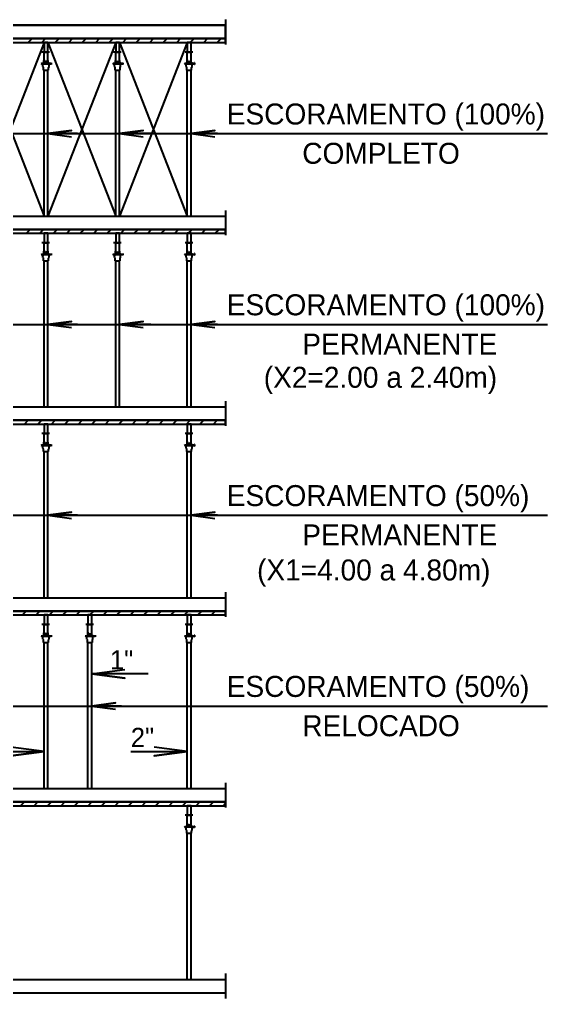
# Model space of a CAD drawing. Header units: metres. Extents: x 0 to 7795, y 0 to 4205.
# Drawn here: x 5503 to 5780, y 623 to 1136 of the extents above; entities that cross this region are included whole.
import ezdxf

# ---------------------------------------------------------------- set-up
doc = ezdxf.new("R2010")
doc.units = ezdxf.units.M
for name, color, linetype in [('MTH-14', 2, 'Continuous'), ('MTH-230', 1, 'Continuous'), ('MTH-26', 1, 'Continuous'), ('MTH-COTAS7', 31, 'Continuous'), ('MTH-EIXO-217', 8, 'Continuous'), ('MTH-HACHURA-PILAR', 1, 'Continuous'), ('MTH-LAJE-PRÉ', 16, 'Continuous'), ('MTH-LINHA-CORTE', 5, 'Continuous'), ('MTH-LINHAS-GERAIS', 7, 'Continuous'), ('MTH-SOMBRA21', 150, 'Continuous'), ('MTH-TXT-NOTAS', 3, 'Continuous'), ('MTH-VIGA-INVERTIDA', 7, 'Continuous')]:
    doc.layers.add(name, color=color, linetype=linetype)

msp = doc.modelspace()

# ---------------------------------------------------------------- linework, layer by layer
at = {"layer": 'MTH-14', "linetype": 'Continuous'}
for p, q in [((5515.891851, 1123.529939), (5480.391852, 1032.529939)), ((5480.391852, 1123.529939), (5515.891851, 1032.529939)), ((5553.391847, 1123.529939), (5517.891847, 1032.529939)), ((5517.891847, 1123.529939), (5553.391847, 1032.529939)), ((5590.891846, 1123.529939), (5555.391846, 1032.529939)), ((5555.391846, 1123.529939), (5590.891846, 1032.529939)), ((5515.89188, 1114.097688), (5515.89188, 1118.529939)), ((5517.89188, 1114.097688), (5517.89188, 1118.529939)), ((5553.391847, 1114.097688), (5553.391847, 1118.529939)), ((5555.391847, 1114.097688), (5555.391847, 1118.529939)), ((5590.89188, 1114.097688), (5590.89188, 1118.529939)), ((5592.89188, 1114.097688), (5592.89188, 1118.529939)), ((5515.89188, 1032.529939), (5515.89188, 1109.08658)), ((5517.89188, 1032.529939), (5517.89188, 1109.08658)), ((5553.391847, 1032.529939), (5553.391839, 1109.08658)), ((5555.391847, 1032.529939), (5555.391839, 1109.08658)), ((5590.89188, 1032.529939), (5590.89188, 1109.08658)), ((5592.89188, 1032.529939), (5592.89188, 1109.08658)), ((5515.89188, 1014.097688), (5515.89188, 1018.529939)), ((5517.89188, 1014.097688), (5517.89188, 1018.529939)), ((5553.391843, 1014.097688), (5553.391843, 1018.529939)), ((5555.391843, 1014.097688), (5555.391843, 1018.529939)), ((5590.89188, 1014.097688), (5590.89188, 1018.529939)), ((5592.89188, 1014.097688), (5592.89188, 1018.529939)), ((5515.89188, 932.529939), (5515.89188, 1009.08658)), ((5517.89188, 932.529939), (5517.89188, 1009.08658)), ((5553.391843, 932.529939), (5553.391836, 1009.08658)), ((5555.391843, 932.529939), (5555.391836, 1009.08658)), ((5590.89188, 932.529939), (5590.89188, 1009.08658)), ((5592.89188, 932.529939), (5592.89188, 1009.08658)), ((5515.891888, 914.097688), (5515.891888, 918.529939)), ((5517.891888, 914.097688), (5517.891888, 918.529939)), ((5590.89188, 914.097688), (5590.89188, 918.529939)), ((5592.89188, 914.097688), (5592.89188, 918.529939)), ((5515.891888, 832.529939), (5515.89188, 909.08658)), ((5517.891888, 832.529939), (5517.89188, 909.08658)), ((5590.89188, 832.529939), (5590.89188, 909.08658)), ((5592.89188, 832.529939), (5592.89188, 909.08658)), ((5538.864337, 814.097688), (5538.864337, 818.529939)), ((5540.864337, 814.097688), (5540.864337, 818.529939)), ((5538.864337, 732.529939), (5538.864329, 809.08658)), ((5540.864337, 732.529939), (5540.864329, 809.08658))]:
    msp.add_line(p, q, dxfattribs=at)
at = {"layer": 'MTH-230', "linetype": 'Continuous'}
for p, q in [((5515.798924, 1112.785432), (5515.798924, 1114.097688)), ((5515.798924, 1114.097688), (5516.400669, 1114.097688)), ((5516.400669, 1114.097688), (5516.547032, 1113.289338)), ((5516.547032, 1113.289338), (5517.236668, 1113.289338)), ((5517.236668, 1113.289338), (5517.38303, 1114.097688)), ((5517.984837, 1114.097688), (5517.38303, 1114.097688)), ((5517.984837, 1112.785432), (5517.984837, 1114.097688)), ((5553.298898, 1112.785432), (5553.298898, 1114.097688)), ((5553.298898, 1114.097688), (5553.900659, 1114.097688)), ((5553.900659, 1114.097688), (5554.047006, 1113.289338)), ((5554.047006, 1113.289338), (5554.736688, 1113.289338)), ((5554.736688, 1113.289338), (5554.883035, 1114.097688)), ((5555.484796, 1114.097688), (5554.883035, 1114.097688)), ((5555.484796, 1112.785432), (5555.484796, 1114.097688)), ((5590.798924, 1112.785432), (5590.798924, 1114.097688)), ((5590.798924, 1114.097688), (5591.400669, 1114.097688)), ((5591.400669, 1114.097688), (5591.547032, 1113.289338)), ((5591.547032, 1113.289338), (5592.236729, 1113.289338)), ((5592.236729, 1113.289338), (5592.38303, 1114.097688)), ((5592.984837, 1114.097688), (5592.38303, 1114.097688)), ((5592.984837, 1112.785432), (5592.984837, 1114.097688)), ((5514.385472, 1112.496858), (5514.627049, 1112.636384)), ((5514.385472, 1112.496858), (5514.627049, 1112.357331)), ((5514.627049, 1112.636384), (5515.43546, 1112.636384)), ((5514.627049, 1112.357331), (5515.43546, 1112.357331)), ((5515.310826, 1111.783479), (5515.565709, 1112.208284)), ((5515.310826, 1110.871736), (5515.310826, 1111.783479)), ((5515.310826, 1110.871736), (5515.584324, 1110.415925)), ((5515.584324, 1109.08658), (5515.584324, 1110.415925)), ((5515.584324, 1109.08658), (5518.199376, 1109.08658)), ((5518.199376, 1110.415925), (5518.472935, 1110.871736)), ((5518.199376, 1109.08658), (5518.199376, 1110.415925)), ((5518.217991, 1112.208284), (5518.472935, 1111.783479)), ((5518.404087, 1112.636384), (5519.589695, 1112.636384)), ((5518.404087, 1112.357331), (5519.589695, 1112.357331)), ((5518.472935, 1110.871736), (5518.472935, 1111.783479)), ((5519.589695, 1112.879426), (5519.589695, 1112.047273)), ((5519.647557, 1112.879426), (5519.589695, 1112.879426)), ((5519.647557, 1112.047273), (5519.589695, 1112.047273)), ((5519.647557, 1112.879426), (5519.647557, 1112.047273)), ((5551.88543, 1112.496858), (5552.127038, 1112.636384)), ((5551.88543, 1112.496858), (5552.12703, 1112.357331)), ((5552.12703, 1112.357331), (5552.935464, 1112.357331)), ((5552.127038, 1112.636384), (5552.935464, 1112.636384)), ((5552.8108, 1111.783479), (5553.065713, 1112.208284)), ((5552.8108, 1110.871736), (5552.8108, 1111.783479)), ((5552.8108, 1110.871736), (5553.084306, 1110.415925)), ((5553.084306, 1109.08658), (5553.084306, 1110.415925)), ((5553.084306, 1109.08658), (5555.69938, 1109.08658)), ((5555.69938, 1110.415925), (5555.972894, 1110.871736)), ((5555.69938, 1109.08658), (5555.69938, 1110.415925)), ((5555.71798, 1112.208284), (5555.972894, 1111.783479)), ((5555.904054, 1112.357331), (5557.089669, 1112.357331)), ((5555.904061, 1112.636384), (5557.089669, 1112.636384)), ((5555.972894, 1110.871736), (5555.972894, 1111.783479)), ((5557.089669, 1112.879426), (5557.089669, 1112.047273)), ((5557.147523, 1112.879426), (5557.089669, 1112.879426)), ((5557.147523, 1112.047273), (5557.089669, 1112.047273)), ((5557.147523, 1112.879426), (5557.147523, 1112.047273)), ((5589.385472, 1112.496858), (5589.627049, 1112.636384)), ((5589.385472, 1112.496858), (5589.627049, 1112.357331)), ((5589.627049, 1112.636384), (5590.43546, 1112.636384)), ((5589.627049, 1112.357331), (5590.43546, 1112.357331)), ((5590.310826, 1111.783479), (5590.565709, 1112.208284)), ((5590.310826, 1110.871736), (5590.310826, 1111.783479)), ((5590.310826, 1110.871736), (5590.584324, 1110.415925)), ((5590.584324, 1109.08658), (5590.584324, 1110.415925)), ((5590.584324, 1109.08658), (5593.199376, 1109.08658)), ((5593.199376, 1110.415925), (5593.472935, 1110.871736)), ((5593.199376, 1109.08658), (5593.199376, 1110.415925)), ((5593.217991, 1112.208284), (5593.472935, 1111.783479)), ((5593.404087, 1112.636384), (5594.589695, 1112.636384)), ((5593.404087, 1112.357331), (5594.589695, 1112.357331)), ((5593.472935, 1110.871736), (5593.472935, 1111.783479)), ((5594.589695, 1112.879426), (5594.589695, 1112.047273)), ((5594.647557, 1112.879426), (5594.589695, 1112.879426)), ((5594.647557, 1112.047273), (5594.589695, 1112.047273)), ((5594.647557, 1112.879426), (5594.647557, 1112.047273)), ((5514.385472, 1012.496858), (5514.627049, 1012.636384)), ((5514.385472, 1012.496858), (5514.627049, 1012.357331)), ((5514.627049, 1012.636384), (5515.43546, 1012.636384)), ((5514.627049, 1012.357331), (5515.43546, 1012.357331)), ((5515.310826, 1011.783479), (5515.565709, 1012.208284)), ((5515.310826, 1010.871736), (5515.310826, 1011.783479)), ((5515.310826, 1010.871736), (5515.584324, 1010.415925)), ((5515.798924, 1012.785432), (5515.798924, 1014.097688)), ((5515.798924, 1014.097688), (5516.400669, 1014.097688)), ((5516.400669, 1014.097688), (5516.547032, 1013.289338)), ((5516.547032, 1013.289338), (5517.236668, 1013.289338)), ((5517.236668, 1013.289338), (5517.38303, 1014.097688)), ((5517.984837, 1014.097688), (5517.38303, 1014.097688)), ((5517.984837, 1012.785432), (5517.984837, 1014.097688)), ((5518.199376, 1010.415925), (5518.472935, 1010.871736)), ((5518.217991, 1012.208284), (5518.472935, 1011.783479)), ((5518.404087, 1012.636384), (5519.589695, 1012.636384)), ((5518.404087, 1012.357331), (5519.589695, 1012.357331)), ((5518.472935, 1010.871736), (5518.472935, 1011.783479)), ((5519.589695, 1012.879426), (5519.589695, 1012.047273)), ((5519.647557, 1012.879426), (5519.589695, 1012.879426)), ((5519.647557, 1012.047273), (5519.589695, 1012.047273)), ((5519.647557, 1012.879426), (5519.647557, 1012.047273)), ((5551.885427, 1012.496858), (5552.127035, 1012.636384)), ((5551.885427, 1012.496858), (5552.127027, 1012.357331)), ((5552.127027, 1012.357331), (5552.935461, 1012.357331)), ((5552.127035, 1012.636384), (5552.935461, 1012.636384)), ((5552.810796, 1011.783479), (5553.06571, 1012.208284)), ((5552.810796, 1010.871736), (5552.810796, 1011.783479)), ((5552.810796, 1010.871736), (5553.084302, 1010.415925)), ((5553.298894, 1012.785432), (5553.298894, 1014.097688)), ((5553.298894, 1014.097688), (5553.900655, 1014.097688)), ((5553.900655, 1014.097688), (5554.047002, 1013.289338)), ((5554.047002, 1013.289338), (5554.736684, 1013.289338)), ((5554.736684, 1013.289338), (5554.883031, 1014.097688)), ((5555.484792, 1014.097688), (5554.883031, 1014.097688)), ((5555.484792, 1012.785432), (5555.484792, 1014.097688)), ((5555.699377, 1010.415925), (5555.97289, 1010.871736)), ((5555.717977, 1012.208284), (5555.97289, 1011.783479)), ((5555.90405, 1012.357331), (5557.089666, 1012.357331)), ((5555.904058, 1012.636384), (5557.089666, 1012.636384)), ((5555.97289, 1010.871736), (5555.97289, 1011.783479)), ((5557.089666, 1012.879426), (5557.089666, 1012.047273)), ((5557.14752, 1012.879426), (5557.089666, 1012.879426)), ((5557.14752, 1012.047273), (5557.089666, 1012.047273)), ((5557.14752, 1012.879426), (5557.14752, 1012.047273)), ((5589.385472, 1012.496858), (5589.627049, 1012.636384)), ((5589.385472, 1012.496858), (5589.627049, 1012.357331)), ((5589.627049, 1012.636384), (5590.43546, 1012.636384)), ((5589.627049, 1012.357331), (5590.43546, 1012.357331)), ((5590.310826, 1011.783479), (5590.565709, 1012.208284)), ((5590.310826, 1010.871736), (5590.310826, 1011.783479)), ((5590.310826, 1010.871736), (5590.584324, 1010.415925)), ((5590.798924, 1012.785432), (5590.798924, 1014.097688)), ((5590.798924, 1014.097688), (5591.400669, 1014.097688)), ((5591.400669, 1014.097688), (5591.547032, 1013.289338)), ((5591.547032, 1013.289338), (5592.236729, 1013.289338)), ((5592.236729, 1013.289338), (5592.38303, 1014.097688)), ((5592.984837, 1014.097688), (5592.38303, 1014.097688)), ((5592.984837, 1012.785432), (5592.984837, 1014.097688)), ((5593.199376, 1010.415925), (5593.472935, 1010.871736)), ((5593.217991, 1012.208284), (5593.472935, 1011.783479)), ((5593.404087, 1012.636384), (5594.589695, 1012.636384)), ((5593.404087, 1012.357331), (5594.589695, 1012.357331)), ((5593.472935, 1010.871736), (5593.472935, 1011.783479)), ((5594.589695, 1012.879426), (5594.589695, 1012.047273)), ((5594.647557, 1012.879426), (5594.589695, 1012.879426)), ((5594.647557, 1012.047273), (5594.589695, 1012.047273)), ((5594.647557, 1012.879426), (5594.647557, 1012.047273)), ((5515.584324, 1009.08658), (5515.584324, 1010.415925)), ((5515.584324, 1009.08658), (5518.199376, 1009.08658)), ((5518.199376, 1009.08658), (5518.199376, 1010.415925)), ((5553.084302, 1009.08658), (5553.084302, 1010.415925)), ((5553.084302, 1009.08658), (5555.699377, 1009.08658)), ((5555.699377, 1009.08658), (5555.699377, 1010.415925)), ((5590.584324, 1009.08658), (5590.584324, 1010.415925)), ((5590.584324, 1009.08658), (5593.199376, 1009.08658)), ((5593.199376, 1009.08658), (5593.199376, 1010.415925)), ((5515.798939, 912.785432), (5515.798939, 914.097688)), ((5515.798939, 914.097688), (5516.4007, 914.097688)), ((5516.4007, 914.097688), (5516.547047, 913.289338)), ((5516.547047, 913.289338), (5517.236729, 913.289338)), ((5517.236729, 913.289338), (5517.383076, 914.097688)), ((5517.984837, 914.097688), (5517.383076, 914.097688)), ((5517.984837, 912.785432), (5517.984837, 914.097688)), ((5590.798924, 912.785432), (5590.798924, 914.097688)), ((5590.798924, 914.097688), (5591.400669, 914.097688)), ((5591.400669, 914.097688), (5591.547032, 913.289338)), ((5591.547032, 913.289338), (5592.236729, 913.289338)), ((5592.236729, 913.289338), (5592.38303, 914.097688)), ((5592.984837, 914.097688), (5592.38303, 914.097688)), ((5592.984837, 912.785432), (5592.984837, 914.097688)), ((5514.385472, 912.496858), (5514.627079, 912.636384)), ((5514.385472, 912.496858), (5514.627072, 912.357331)), ((5514.627072, 912.357331), (5515.435505, 912.357331)), ((5514.627079, 912.636384), (5515.435505, 912.636384)), ((5515.310841, 911.783479), (5515.565754, 912.208284)), ((5515.310841, 910.871736), (5515.310841, 911.783479)), ((5515.310841, 910.871736), (5515.584347, 910.415925)), ((5515.584347, 909.08658), (5515.584347, 910.415925)), ((5515.584347, 909.08658), (5518.199421, 909.08658)), ((5518.199421, 910.415925), (5518.472935, 910.871736)), ((5518.199421, 909.08658), (5518.199421, 910.415925)), ((5518.218022, 912.208284), (5518.472935, 911.783479)), ((5518.404095, 912.357331), (5519.589711, 912.357331)), ((5518.404103, 912.636384), (5519.589711, 912.636384)), ((5518.472935, 910.871736), (5518.472935, 911.783479)), ((5519.589711, 912.879426), (5519.589711, 912.047273)), ((5519.647564, 912.879426), (5519.589711, 912.879426)), ((5519.647564, 912.047273), (5519.589711, 912.047273)), ((5519.647564, 912.879426), (5519.647564, 912.047273)), ((5589.385472, 912.496858), (5589.627049, 912.636384)), ((5589.385472, 912.496858), (5589.627049, 912.357331)), ((5589.627049, 912.636384), (5590.43546, 912.636384)), ((5589.627049, 912.357331), (5590.43546, 912.357331)), ((5590.310826, 911.783479), (5590.565709, 912.208284)), ((5590.310826, 910.871736), (5590.310826, 911.783479)), ((5590.310826, 910.871736), (5590.584324, 910.415925)), ((5590.584324, 909.08658), (5590.584324, 910.415925)), ((5590.584324, 909.08658), (5593.199376, 909.08658)), ((5593.199376, 910.415925), (5593.472935, 910.871736)), ((5593.199376, 909.08658), (5593.199376, 910.415925)), ((5593.217991, 912.208284), (5593.472935, 911.783479)), ((5593.404087, 912.636384), (5594.589695, 912.636384)), ((5593.404087, 912.357331), (5594.589695, 912.357331)), ((5593.472935, 910.871736), (5593.472935, 911.783479)), ((5594.589695, 912.879426), (5594.589695, 912.047273)), ((5594.647557, 912.879426), (5594.589695, 912.879426)), ((5594.647557, 912.047273), (5594.589695, 912.047273)), ((5594.647557, 912.879426), (5594.647557, 912.047273)), ((5537.357921, 812.496858), (5537.599528, 812.636384)), ((5537.357921, 812.496858), (5537.599521, 812.357331)), ((5537.599521, 812.357331), (5538.407954, 812.357331)), ((5537.599528, 812.636384), (5538.407954, 812.636384)), ((5538.28329, 811.783479), (5538.538203, 812.208284)), ((5538.28329, 810.871736), (5538.28329, 811.783479)), ((5538.28329, 810.871736), (5538.556796, 810.415925)), ((5538.771388, 812.785432), (5538.771388, 814.097688)), ((5538.771388, 814.097688), (5539.373149, 814.097688)), ((5539.373149, 814.097688), (5539.519496, 813.289338)), ((5539.519496, 813.289338), (5540.209178, 813.289338)), ((5540.209178, 813.289338), (5540.355525, 814.097688)), ((5540.957286, 814.097688), (5540.355525, 814.097688)), ((5540.957286, 812.785432), (5540.957286, 814.097688)), ((5541.17187, 810.415925), (5541.445384, 810.871736)), ((5541.190471, 812.208284), (5541.445384, 811.783479)), ((5541.376544, 812.357331), (5542.56216, 812.357331)), ((5541.376552, 812.636384), (5542.56216, 812.636384)), ((5541.445384, 810.871736), (5541.445384, 811.783479)), ((5542.56216, 812.879426), (5542.56216, 812.047273)), ((5542.620013, 812.879426), (5542.56216, 812.879426)), ((5542.620013, 812.047273), (5542.56216, 812.047273)), ((5542.620013, 812.879426), (5542.620013, 812.047273)), ((5538.556796, 809.08658), (5538.556796, 810.415925)), ((5538.556796, 809.08658), (5541.17187, 809.08658)), ((5541.17187, 809.08658), (5541.17187, 810.415925))]:
    msp.add_line(p, q, dxfattribs=at)
for points in [[(5518.404087, 1112.208284), (5515.43546, 1112.208284), (5515.43546, 1112.785432), (5518.404087, 1112.785432), (5518.404087, 1112.208284)], [(5555.904061, 1112.208284), (5552.935464, 1112.208284), (5552.935464, 1112.785432), (5555.904061, 1112.785432), (5555.904061, 1112.208284)], [(5593.404087, 1112.208284), (5590.43546, 1112.208284), (5590.43546, 1112.785432), (5593.404087, 1112.785432), (5593.404087, 1112.208284)], [(5518.404087, 1012.208284), (5515.43546, 1012.208284), (5515.43546, 1012.785432), (5518.404087, 1012.785432), (5518.404087, 1012.208284)], [(5555.904058, 1012.208284), (5552.935461, 1012.208284), (5552.935461, 1012.785432), (5555.904058, 1012.785432), (5555.904058, 1012.208284)], [(5593.404087, 1012.208284), (5590.43546, 1012.208284), (5590.43546, 1012.785432), (5593.404087, 1012.785432), (5593.404087, 1012.208284)], [(5518.404103, 912.208284), (5515.435505, 912.208284), (5515.435505, 912.785432), (5518.404103, 912.785432), (5518.404103, 912.208284)], [(5593.404087, 912.208284), (5590.43546, 912.208284), (5590.43546, 912.785432), (5593.404087, 912.785432), (5593.404087, 912.208284)], [(5541.376552, 812.208284), (5538.407954, 812.208284), (5538.407954, 812.785432), (5541.376552, 812.785432), (5541.376552, 812.208284)]]:
    msp.add_lwpolyline(points, dxfattribs=at)
at = {"layer": 'MTH-26', "linetype": 'Continuous'}
for points in [[(5517.89188, 1123.529939), (5515.89188, 1123.529939), (5515.89188, 1118.529939), (5517.89188, 1118.529939), (5517.89188, 1123.529939)], [(5555.391847, 1123.529939), (5553.391847, 1123.529939), (5553.391847, 1118.529939), (5555.391847, 1118.529939), (5555.391847, 1123.529939)], [(5592.89188, 1123.529939), (5590.89188, 1123.529939), (5590.89188, 1118.529939), (5592.89188, 1118.529939), (5592.89188, 1123.529939)], [(5517.89188, 1023.529939), (5515.89188, 1023.529939), (5515.89188, 1018.529939), (5517.89188, 1018.529939), (5517.89188, 1023.529939)], [(5555.391843, 1023.529939), (5553.391843, 1023.529939), (5553.391843, 1018.529939), (5555.391843, 1018.529939), (5555.391843, 1023.529939)], [(5592.89188, 1023.529939), (5590.89188, 1023.529939), (5590.89188, 1018.529939), (5592.89188, 1018.529939), (5592.89188, 1023.529939)], [(5517.891888, 923.529939), (5515.891888, 923.529939), (5515.891888, 918.529939), (5517.891888, 918.529939), (5517.891888, 923.529939)], [(5592.89188, 923.529939), (5590.89188, 923.529939), (5590.89188, 918.529939), (5592.89188, 918.529939), (5592.89188, 923.529939)], [(5540.864337, 823.529939), (5538.864337, 823.529939), (5538.864337, 818.529939), (5540.864337, 818.529939), (5540.864337, 823.529939)]]:
    msp.add_lwpolyline(points, dxfattribs=at)
at = {"layer": 'MTH-COTAS7', "linetype": 'Continuous'}
for p, q in [((5142.891865, 1075.743886), (5779.576451, 1075.743886)), ((5142.891865, 975.743886), (5779.576451, 975.743886)), ((5142.891865, 875.743886), (5779.576451, 875.743886)), ((5165.86437, 775.743886), (5779.576451, 775.743886))]:
    msp.add_line(p, q, dxfattribs=at)
for points in [[(5533.38535, 1075.743886), (5517.89188, 1075.743886), (5530.284947, 1077.375477), (5517.89188, 1075.743886), (5530.284947, 1074.112294)], [(5571.784448, 1075.743886), (5555.39184, 1075.743886), (5567.784906, 1077.375477), (5555.39184, 1075.743886), (5567.784906, 1074.112294)], [(5606.746495, 1075.743886), (5592.89188, 1075.743886), (5605.284886, 1077.375477), (5592.89188, 1075.743886), (5605.284886, 1074.112294)], [(5533.38535, 975.743886), (5517.89188, 975.743886), (5530.284947, 977.375477), (5517.89188, 975.743886), (5530.284947, 974.112294)], [(5571.784445, 975.743886), (5555.391836, 975.743886), (5567.784903, 977.375477), (5555.391836, 975.743886), (5567.784903, 974.112294)], [(5606.746495, 975.743886), (5592.89188, 975.743886), (5605.284886, 977.375477), (5592.89188, 975.743886), (5605.284886, 974.112294)], [(5533.38535, 875.743886), (5517.89188, 875.743886), (5530.284947, 877.375477), (5517.89188, 875.743886), (5530.284947, 874.112294)], [(5606.746495, 875.743886), (5592.89188, 875.743886), (5605.284886, 877.375477), (5592.89188, 875.743886), (5605.284886, 874.112294)], [(5570.415037, 792.647784), (5540.864337, 792.647784), (5558.214622, 790.363576), (5540.864337, 792.647784), (5558.214622, 794.931992)], [(5556.357852, 775.743886), (5540.864382, 775.743886), (5553.257449, 777.375477), (5540.864382, 775.743886), (5553.257449, 774.112294)], [(5486.341134, 751.948335), (5515.891834, 751.948335), (5498.541549, 749.664127), (5515.891834, 751.948335), (5498.541549, 754.232544)], [(5561.341128, 751.948335), (5590.891827, 751.948335), (5573.541542, 749.664127), (5590.891827, 751.948335), (5573.541542, 754.232544)]]:
    msp.add_lwpolyline(points, dxfattribs=at)
at = {"layer": 'MTH-EIXO-217'}
for p, q in [((5610.891819, 1135.529939), (5610.891819, 1122.529939)), ((5610.891819, 1035.529939), (5610.891819, 1022.529939)), ((5610.891819, 935.529939), (5610.891819, 922.529939)), ((5610.891819, 835.529939), (5610.891819, 822.529939)), ((5610.891819, 735.529939), (5610.891819, 722.529939)), ((5610.891819, 635.529939), (5610.891819, 622.529939))]:
    msp.add_line(p, q, dxfattribs=at)
at = {"layer": 'MTH-HACHURA-PILAR', "linetype": 'Continuous'}
for p, q in [((5515.89188, 1121.142739), (5515.89188, 1121.142739)), ((5553.391847, 1122.481628), (5553.391847, 1122.481628)), ((5553.391847, 1121.613025), (5553.391847, 1121.613025)), ((5590.89188, 1119.824343), (5590.89188, 1119.824343)), ((5590.89188, 1119.824343), (5590.89188, 1119.824343)), ((5590.89188, 1119.824343), (5590.89188, 1119.824343)), ((5590.89188, 1119.133401), (5590.89188, 1119.133401)), ((5590.89188, 1119.133401), (5590.89188, 1119.133401)), ((5590.946274, 1118.529939), (5590.946274, 1118.529939)), ((5515.89188, 1021.391498), (5515.89188, 1021.391498)), ((5515.89188, 1021.391498), (5515.89188, 1021.391498)), ((5515.89188, 1020.906627), (5515.89188, 1020.906627)), ((5515.89188, 1020.906627), (5515.89188, 1020.906627)), ((5517.41891, 1023.381561), (5517.434129, 1023.401395)), ((5553.391843, 1022.362617), (5553.391843, 1022.362617)), ((5553.391843, 1022.362617), (5553.391843, 1022.362617)), ((5553.391843, 1022.362617), (5553.391843, 1022.362617)), ((5553.391843, 1021.317227), (5553.391843, 1021.317227)), ((5553.391843, 1021.317227), (5553.391843, 1021.317227)), ((5590.89188, 1022.954514), (5590.89188, 1022.954514)), ((5590.89188, 1022.954514), (5590.89188, 1022.954514)), ((5592.889723, 1023.041741), (5592.89188, 1023.041836)), ((5515.89188, 1020.444335), (5515.89188, 1020.444335)), ((5515.89188, 1019.679943), (5515.89188, 1019.679943)), ((5515.89188, 1019.679943), (5515.89188, 1019.679943)), ((5515.89188, 1019.404049), (5515.89188, 1019.404049)), ((5553.391843, 1019.722654), (5553.391843, 1019.722654)), ((5592.377968, 1018.529939), (5592.377968, 1018.529939)), ((5592.377968, 1018.529939), (5592.377968, 1018.529939)), ((5515.891888, 918.851339), (5515.891888, 918.851339)), ((5515.891888, 918.851339), (5515.891888, 918.851339)), ((5590.89188, 922.367537), (5590.89188, 922.367537)), ((5590.89188, 920.955354), (5590.89188, 920.955354)), ((5590.89188, 920.955354), (5590.89188, 920.955354)), ((5538.864337, 822.141501), (5538.864337, 822.141501)), ((5538.864337, 821.678534), (5538.864337, 821.678534)), ((5538.864337, 821.678534), (5538.864337, 821.678534)), ((5538.864337, 821.678534), (5538.864337, 821.678534)), ((5538.864337, 820.272958), (5538.864337, 820.272958)), ((5538.864337, 820.272958), (5538.864337, 820.272958)), ((5539.460751, 820.405179), (5539.485158, 820.41059)), ((5540.074935, 818.529939), (5540.074935, 818.529939))]:
    msp.add_line(p, q, dxfattribs=at)
at = {"layer": 'MTH-LAJE-PRÉ', "linetype": 'Continuous'}
for p, q in [((5507.591982, 1123.529939), (5509.591982, 1125.529939)), ((5514.66305, 1123.529939), (5516.66305, 1125.529939)), ((5521.734118, 1123.529939), (5523.734118, 1125.529939)), ((5528.805186, 1123.529939), (5530.805186, 1125.529939)), ((5535.876254, 1123.529939), (5537.876254, 1125.529939)), ((5542.947321, 1123.529939), (5544.947321, 1125.529939)), ((5550.018389, 1123.529939), (5552.018389, 1125.529939)), ((5557.089457, 1123.529939), (5559.089457, 1125.529939)), ((5564.160525, 1123.529939), (5566.160525, 1125.529939)), ((5571.231593, 1123.529939), (5573.231593, 1125.529939)), ((5578.30266, 1123.529939), (5580.30266, 1125.529939)), ((5585.373728, 1123.529939), (5587.373728, 1125.529939)), ((5592.444796, 1123.529939), (5594.444796, 1125.529939)), ((5599.515864, 1123.529939), (5601.515864, 1125.529939)), ((5606.586932, 1123.529939), (5608.586932, 1125.529939)), ((5506.586932, 1023.529939), (5508.586932, 1025.529939)), ((5513.657999, 1023.529939), (5515.657999, 1025.529939)), ((5520.729067, 1023.529939), (5522.729067, 1025.529939)), ((5527.800135, 1023.529939), (5529.800135, 1025.529939)), ((5534.871203, 1023.529939), (5536.871203, 1025.529939)), ((5541.942271, 1023.529939), (5543.942271, 1025.529939)), ((5549.013338, 1023.529939), (5551.013338, 1025.529939)), ((5556.084406, 1023.529939), (5558.084406, 1025.529939)), ((5563.155474, 1023.529939), (5565.155474, 1025.529939)), ((5570.226542, 1023.529939), (5572.226542, 1025.529939)), ((5577.29761, 1023.529939), (5579.29761, 1025.529939)), ((5584.368678, 1023.529939), (5586.368678, 1025.529939)), ((5591.439745, 1023.529939), (5593.439745, 1025.529939)), ((5598.510813, 1023.529939), (5600.510813, 1025.529939)), ((5605.581881, 1023.529939), (5607.581881, 1025.529939)), ((5505.581881, 923.529939), (5507.581881, 925.529939)), ((5512.652949, 923.529939), (5514.652949, 925.529939)), ((5519.724017, 923.529939), (5521.724017, 925.529939)), ((5526.795084, 923.529939), (5528.795084, 925.529939)), ((5533.866152, 923.529939), (5535.866152, 925.529939)), ((5540.93722, 923.529939), (5542.93722, 925.529939)), ((5548.008288, 923.529939), (5550.008288, 925.529939)), ((5555.079356, 923.529939), (5557.079356, 925.529939)), ((5562.150423, 923.529939), (5564.150423, 925.529939)), ((5569.221491, 923.529939), (5571.221491, 925.529939)), ((5576.292559, 923.529939), (5578.292559, 925.529939)), ((5583.363627, 923.529939), (5585.363627, 925.529939)), ((5590.434695, 923.529939), (5592.434695, 925.529939)), ((5597.505763, 923.529939), (5599.505763, 925.529939)), ((5604.57683, 923.529939), (5606.57683, 925.529939)), ((5504.57683, 823.529939), (5506.57683, 825.529939)), ((5511.647898, 823.529939), (5513.647898, 825.529939)), ((5518.718966, 823.529939), (5520.718966, 825.529939)), ((5525.790034, 823.529939), (5527.790034, 825.529939)), ((5532.861102, 823.529939), (5534.861102, 825.529939)), ((5539.932169, 823.529939), (5541.932169, 825.529939)), ((5547.003237, 823.529939), (5549.003237, 825.529939)), ((5554.074305, 823.529939), (5556.074305, 825.529939)), ((5561.145373, 823.529939), (5563.145373, 825.529939)), ((5568.216441, 823.529939), (5570.216441, 825.529939)), ((5575.287508, 823.529939), (5577.287508, 825.529939)), ((5582.358576, 823.529939), (5584.358576, 825.529939)), ((5589.429644, 823.529939), (5591.429644, 825.529939)), ((5596.500712, 823.529939), (5598.500712, 825.529939)), ((5603.57178, 823.529939), (5605.57178, 825.529939)), ((5610.642848, 823.529939), (5610.891819, 823.778911)), ((5503.57178, 723.529939), (5505.57178, 725.529939)), ((5510.642848, 723.529939), (5512.642848, 725.529939)), ((5517.713915, 723.529939), (5519.713915, 725.529939)), ((5524.784983, 723.529939), (5526.784983, 725.529939)), ((5531.856051, 723.529939), (5533.856051, 725.529939)), ((5538.927119, 723.529939), (5540.927119, 725.529939)), ((5545.998187, 723.529939), (5547.998187, 725.529939)), ((5553.069254, 723.529939), (5555.069254, 725.529939)), ((5560.140322, 723.529939), (5562.140322, 725.529939)), ((5567.21139, 723.529939), (5569.21139, 725.529939)), ((5574.282458, 723.529939), (5576.282458, 725.529939)), ((5581.353526, 723.529939), (5583.353526, 725.529939)), ((5588.424593, 723.529939), (5590.424593, 725.529939)), ((5595.495661, 723.529939), (5597.495661, 725.529939)), ((5602.566729, 723.529939), (5604.566729, 725.529939)), ((5609.637797, 723.529939), (5610.891819, 724.783961))]:
    msp.add_line(p, q, dxfattribs=at)
for points in [[(5610.891819, 1125.529939), (5120.891865, 1125.529939), (5120.891865, 1123.529939), (5610.891819, 1123.529939), (5610.891819, 1125.529939)], [(5610.891819, 1025.529939), (5120.891865, 1025.529939), (5120.891865, 1023.529939), (5610.891819, 1023.529939), (5610.891819, 1025.529939)], [(5610.891819, 925.529939), (5120.891865, 925.529939), (5120.891865, 923.529939), (5610.891819, 923.529939), (5610.891819, 925.529939)], [(5610.891819, 825.529939), (5120.891865, 825.529939), (5120.891865, 823.529939), (5610.891819, 823.529939), (5610.891819, 825.529939)], [(5610.891819, 725.529939), (5120.891865, 725.529939), (5120.891865, 723.529939), (5610.891819, 723.529939), (5610.891819, 725.529939)]]:
    msp.add_lwpolyline(points, dxfattribs=at)
at = {"layer": 'MTH-LINHA-CORTE', "linetype": 'Continuous'}
for p, q in [((5518.739842, 1118.529939), (5514.772984, 1118.529939)), ((5556.239808, 1118.529939), (5552.272973, 1118.529939)), ((5593.739842, 1118.529939), (5589.772984, 1118.529939)), ((5518.739842, 1018.529939), (5514.772984, 1018.529939)), ((5556.239805, 1018.529939), (5552.27297, 1018.529939)), ((5593.739842, 1018.529939), (5589.772984, 1018.529939)), ((5518.739849, 918.529939), (5514.773014, 918.529939)), ((5593.739842, 918.529939), (5589.772984, 918.529939)), ((5541.712298, 818.529939), (5537.745463, 818.529939))]:
    msp.add_line(p, q, dxfattribs=at)
at = {"layer": 'MTH-LINHAS-GERAIS', "linetype": 'Continuous'}
for p, q in [((5120.891865, 1132.529939), (5610.891819, 1132.529939)), ((5120.891865, 1125.529939), (5610.891819, 1125.529939)), ((5120.891865, 1032.529939), (5610.891819, 1032.529939)), ((5120.891865, 1025.529939), (5610.891819, 1025.529939)), ((5120.891865, 932.529939), (5610.891819, 932.529939)), ((5120.891865, 925.529939), (5610.891819, 925.529939)), ((5120.891865, 832.529939), (5610.891819, 832.529939)), ((5120.891865, 825.529939), (5610.891819, 825.529939)), ((5120.891865, 732.529939), (5610.891819, 732.529939)), ((5120.891865, 725.529939), (5610.891819, 725.529939)), ((5120.891865, 632.529939), (5610.891819, 632.529939)), ((5120.891865, 625.529939), (5610.891819, 625.529939))]:
    msp.add_line(p, q, dxfattribs=at)
at = {"layer": 'MTH-SOMBRA21', "linetype": 'Continuous'}
msp.add_lwpolyline([(5610.891819, 1132.529939), (5120.891865, 1132.529939), (5120.891865, 1125.529939), (5610.891819, 1125.529939), (5610.891819, 1132.529939)], dxfattribs=at)
at = {"layer": 'MTH-VIGA-INVERTIDA'}
for p, q in [((5518.739849, 818.529939), (5514.773014, 818.529939)), ((5515.891888, 814.097688), (5515.891888, 818.529939)), ((5517.891888, 814.097688), (5517.891888, 818.529939)), ((5593.739842, 818.529939), (5589.772984, 818.529939)), ((5590.89188, 814.097688), (5590.89188, 818.529939)), ((5592.89188, 814.097688), (5592.89188, 818.529939)), ((5514.385472, 812.496858), (5514.627079, 812.636384)), ((5514.385472, 812.496858), (5514.627072, 812.357331)), ((5514.627072, 812.357331), (5515.435505, 812.357331)), ((5514.627079, 812.636384), (5515.435505, 812.636384)), ((5515.310841, 811.783479), (5515.565754, 812.208284)), ((5515.310841, 810.871736), (5515.310841, 811.783479)), ((5515.310841, 810.871736), (5515.584347, 810.415925)), ((5515.798939, 812.785432), (5515.798939, 814.097688)), ((5515.798939, 814.097688), (5516.4007, 814.097688)), ((5516.4007, 814.097688), (5516.547047, 813.289338)), ((5516.547047, 813.289338), (5517.236729, 813.289338)), ((5517.236729, 813.289338), (5517.383076, 814.097688)), ((5517.984837, 814.097688), (5517.383076, 814.097688)), ((5517.984837, 812.785432), (5517.984837, 814.097688)), ((5518.199421, 810.415925), (5518.472935, 810.871736)), ((5518.218022, 812.208284), (5518.472935, 811.783479)), ((5518.404095, 812.357331), (5519.589711, 812.357331)), ((5518.404103, 812.636384), (5519.589711, 812.636384)), ((5518.472935, 810.871736), (5518.472935, 811.783479)), ((5519.589711, 812.879426), (5519.589711, 812.047273)), ((5519.647564, 812.879426), (5519.589711, 812.879426)), ((5519.647564, 812.047273), (5519.589711, 812.047273)), ((5519.647564, 812.879426), (5519.647564, 812.047273)), ((5589.385472, 812.496858), (5589.627049, 812.636384)), ((5589.385472, 812.496858), (5589.627049, 812.357331)), ((5589.627049, 812.636384), (5590.43546, 812.636384)), ((5589.627049, 812.357331), (5590.43546, 812.357331)), ((5590.310826, 811.783479), (5590.565709, 812.208284)), ((5590.310826, 810.871736), (5590.310826, 811.783479)), ((5590.310826, 810.871736), (5590.584324, 810.415925)), ((5590.798924, 812.785432), (5590.798924, 814.097688)), ((5590.798924, 814.097688), (5591.400669, 814.097688)), ((5591.400669, 814.097688), (5591.547032, 813.289338)), ((5591.547032, 813.289338), (5592.236729, 813.289338)), ((5592.236729, 813.289338), (5592.38303, 814.097688)), ((5592.984837, 814.097688), (5592.38303, 814.097688)), ((5592.984837, 812.785432), (5592.984837, 814.097688)), ((5593.199376, 810.415925), (5593.472935, 810.871736)), ((5593.217991, 812.208284), (5593.472935, 811.783479)), ((5593.404087, 812.636384), (5594.589695, 812.636384)), ((5593.404087, 812.357331), (5594.589695, 812.357331)), ((5593.472935, 810.871736), (5593.472935, 811.783479)), ((5594.589695, 812.879426), (5594.589695, 812.047273)), ((5594.647557, 812.879426), (5594.589695, 812.879426)), ((5594.647557, 812.047273), (5594.589695, 812.047273)), ((5594.647557, 812.879426), (5594.647557, 812.047273)), ((5515.584347, 809.08658), (5515.584347, 810.415925)), ((5515.584347, 809.08658), (5518.199421, 809.08658)), ((5515.891888, 732.529939), (5515.89188, 809.08658)), ((5517.891888, 732.529939), (5517.89188, 809.08658)), ((5518.199421, 809.08658), (5518.199421, 810.415925)), ((5590.584324, 809.08658), (5590.584324, 810.415925)), ((5590.584324, 809.08658), (5593.199376, 809.08658)), ((5590.89188, 732.529939), (5590.89188, 809.08658)), ((5592.89188, 732.529939), (5592.89188, 809.08658)), ((5593.199376, 809.08658), (5593.199376, 810.415925)), ((5593.739842, 718.529939), (5589.772984, 718.529939)), ((5590.89188, 714.097688), (5590.89188, 718.529939)), ((5592.89188, 714.097688), (5592.89188, 718.529939)), ((5590.798924, 712.785432), (5590.798924, 714.097688)), ((5590.798924, 714.097688), (5591.400669, 714.097688)), ((5591.400669, 714.097688), (5591.547032, 713.289338)), ((5591.547032, 713.289338), (5592.236729, 713.289338)), ((5592.236729, 713.289338), (5592.38303, 714.097688)), ((5592.984837, 714.097688), (5592.38303, 714.097688)), ((5592.984837, 712.785432), (5592.984837, 714.097688)), ((5589.385472, 712.496858), (5589.627049, 712.636384)), ((5589.385472, 712.496858), (5589.627049, 712.357331)), ((5589.627049, 712.636384), (5590.43546, 712.636384)), ((5589.627049, 712.357331), (5590.43546, 712.357331)), ((5590.310826, 711.783479), (5590.565709, 712.208284)), ((5590.310826, 710.871736), (5590.310826, 711.783479)), ((5590.310826, 710.871736), (5590.584324, 710.415925)), ((5590.584324, 709.08658), (5590.584324, 710.415925)), ((5590.584324, 709.08658), (5593.199376, 709.08658)), ((5590.89188, 632.529939), (5590.89188, 709.08658)), ((5592.89188, 632.529939), (5592.89188, 709.08658)), ((5593.199376, 710.415925), (5593.472935, 710.871736)), ((5593.199376, 709.08658), (5593.199376, 710.415925)), ((5593.217991, 712.208284), (5593.472935, 711.783479)), ((5593.404087, 712.636384), (5594.589695, 712.636384)), ((5593.404087, 712.357331), (5594.589695, 712.357331)), ((5593.472935, 710.871736), (5593.472935, 711.783479)), ((5594.589695, 712.879426), (5594.589695, 712.047273)), ((5594.647557, 712.879426), (5594.589695, 712.879426)), ((5594.647557, 712.047273), (5594.589695, 712.047273)), ((5594.647557, 712.879426), (5594.647557, 712.047273))]:
    msp.add_line(p, q, dxfattribs=at)
for points in [[(5517.891888, 823.529939), (5515.891888, 823.529939), (5515.891888, 818.529939), (5517.891888, 818.529939), (5517.891888, 823.529939)], [(5592.89188, 823.529939), (5590.89188, 823.529939), (5590.89188, 818.529939), (5592.89188, 818.529939), (5592.89188, 823.529939)], [(5518.404103, 812.208284), (5515.435505, 812.208284), (5515.435505, 812.785432), (5518.404103, 812.785432), (5518.404103, 812.208284)], [(5593.404087, 812.208284), (5590.43546, 812.208284), (5590.43546, 812.785432), (5593.404087, 812.785432), (5593.404087, 812.208284)], [(5592.89188, 723.529939), (5590.89188, 723.529939), (5590.89188, 718.529939), (5592.89188, 718.529939), (5592.89188, 723.529939)], [(5593.404087, 712.208284), (5590.43546, 712.208284), (5590.43546, 712.785432), (5593.404087, 712.785432), (5593.404087, 712.208284)]]:
    msp.add_lwpolyline(points, dxfattribs=at)

# ---------------------------------------------------------------- texts
at = {"layer": 'MTH-TXT-NOTAS', "linetype": 'Continuous'}
for s, height, p in [('ESCORAMENTO (100%)', 11, (5611.576451, 1080.544911)), ('COMPLETO', 11, (5651.140223, 1059.94286)), ('ESCORAMENTO (100%)', 11, (5611.576451, 980.544911)), ('PERMANENTE', 11, (5651.140223, 959.94286)), ('(X2=2.00 a 2.40m)', 11, (5630.971783, 942.553936)), ('ESCORAMENTO (50%)', 11, (5611.576451, 880.544911)), ('PERMANENTE', 11, (5651.140223, 859.94286)), ('(X1=4.00 a 4.80m)', 11, (5627.458491, 841.576594)), ('1"', 10, (5550.415037, 795.045872)), ('ESCORAMENTO (50%)', 11, (5611.576451, 780.544911)), ('RELOCADO', 11, (5651.140223, 759.94286)), ('2"', 10, (5561.341128, 754.346423))]:
    msp.add_text(s, height=height, dxfattribs=at).set_placement(p)

doc.saveas('drawing.dxf')
